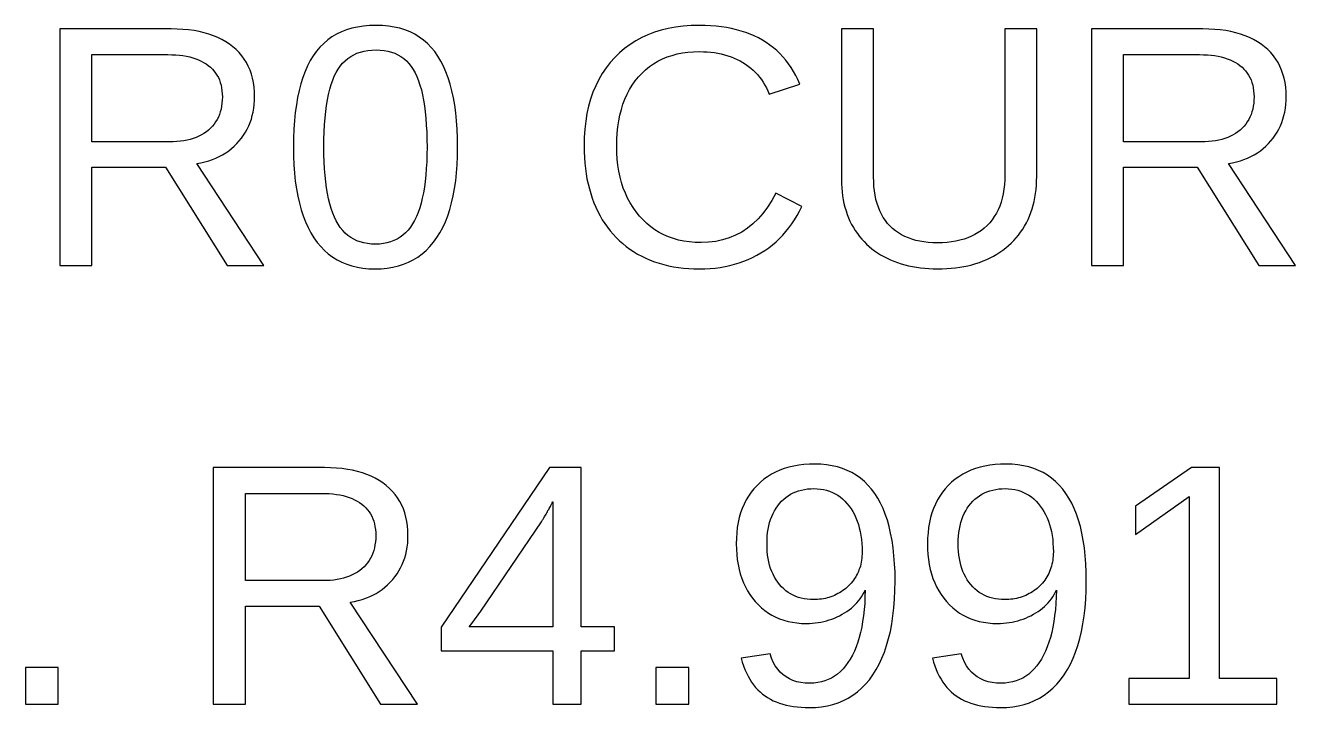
# Model space of a CAD drawing. Extents: x -27 to 133, y -77 to 15.
# Drawn here: x 109.91 to 118.38, y -36.06 to -31.52 of the extents above; entities that cross this region are included whole.
import ezdxf

# ---------------------------------------------------------------- set-up
doc = ezdxf.new("R2010")
doc.units = 0
doc.layers.get('0').update_dxf_attribs({"linetype": 'CONTINUOUS'})

msp = doc.modelspace()

# ---------------------------------------------------------------- linework, layer by layer
for points in [[(110.355, -32.4644), (110.846, -32.4644), (111.256, -33.1189), (111.502, -33.1189), (111.055, -32.4398), (111.082, -32.4344), (111.108, -32.428), (111.134, -32.4206), (111.158, -32.4121), (111.182, -32.4026), (111.204, -32.392), (111.226, -32.3804), (111.247, -32.3677), (111.267, -32.354), (111.286, -32.3392), (111.304, -32.3234), (111.321, -32.3066), (111.337, -32.2887), (111.352, -32.2699), (111.366, -32.2505), (111.379, -32.2305), (111.39, -32.2097), (111.401, -32.1883), (111.41, -32.1663), (111.418, -32.1435), (111.424, -32.1202), (111.43, -32.0961), (111.434, -32.0714), (111.437, -32.046), (111.439, -32.02), (111.439, -31.9933), (111.439, -31.9612), (111.436, -31.9301), (111.432, -31.9002), (111.426, -31.8713), (111.418, -31.8436), (111.409, -31.817), (111.397, -31.7914), (111.385, -31.767), (111.37, -31.7437), (111.354, -31.7215), (111.336, -31.7004), (111.316, -31.6804), (111.295, -31.6615), (111.272, -31.6439), (111.247, -31.6277), (111.221, -31.6129), (111.194, -31.5995), (111.165, -31.5875), (111.135, -31.5769), (111.103, -31.5678), (111.07, -31.56), (111.036, -31.5537), (111, -31.5487), (110.962, -31.5452), (110.924, -31.5431), (110.883, -31.5424), (110.141, -31.5424), (110.141, -33.1189), (110.355, -33.1189)], [(112.284, -33.1401), (112.323, -33.1364), (112.361, -33.1302), (112.398, -33.1216), (112.432, -33.1105), (112.466, -33.097), (112.497, -33.081), (112.527, -33.0625), (112.556, -33.0416), (112.583, -33.0182), (112.608, -32.9923), (112.632, -32.964), (112.654, -32.9332), (112.675, -32.9001), (112.694, -32.8647), (112.711, -32.8272), (112.727, -32.7874), (112.741, -32.7455), (112.753, -32.7013), (112.764, -32.6549), (112.773, -32.6063), (112.78, -32.5555), (112.786, -32.5024), (112.79, -32.4472), (112.793, -32.3898), (112.793, -32.3301), (112.793, -32.2695), (112.79, -32.2112), (112.786, -32.1552), (112.781, -32.1015), (112.774, -32.0502), (112.765, -32.0013), (112.755, -31.9546), (112.743, -31.9103), (112.73, -31.8683), (112.715, -31.8286), (112.698, -31.7913), (112.68, -31.7563), (112.661, -31.7237), (112.64, -31.6934), (112.617, -31.6655), (112.592, -31.6401), (112.565, -31.617), (112.537, -31.5964), (112.507, -31.5783), (112.476, -31.5625), (112.442, -31.5492), (112.407, -31.5383), (112.37, -31.5298), (112.332, -31.5237), (112.292, -31.5201), (112.25, -31.5189), (112.206, -31.5201), (112.165, -31.5237), (112.126, -31.5297), (112.088, -31.5381), (112.052, -31.5488), (112.018, -31.562), (111.986, -31.5776), (111.955, -31.5956), (111.927, -31.616), (111.9, -31.6387), (111.875, -31.6639), (111.852, -31.6915), (111.831, -31.7214), (111.811, -31.7538), (111.793, -31.7885), (111.776, -31.8257), (111.762, -31.8653), (111.748, -31.9073), (111.736, -31.9517), (111.726, -31.9986), (111.718, -32.0478), (111.711, -32.0994), (111.705, -32.1535), (111.701, -32.2099), (111.699, -32.2688), (111.698, -32.3301), (111.699, -32.3901), (111.701, -32.4478), (111.705, -32.5033), (111.711, -32.5565), (111.718, -32.6075), (111.727, -32.6562), (111.738, -32.7027), (111.75, -32.7469), (111.763, -32.7889), (111.779, -32.8286), (111.796, -32.8661), (111.814, -32.9013), (111.834, -32.9343), (111.856, -32.9649), (111.88, -32.9931), (111.905, -33.0188), (111.931, -33.0421), (111.96, -33.0629), (111.989, -33.0813), (112.021, -33.0972), (112.054, -33.1107), (112.088, -33.1217), (112.125, -33.1303), (112.162, -33.1364), (112.202, -33.1401), (112.243, -33.1413)], [(114.44, -33.1407), (114.475, -33.1388), (114.509, -33.1356), (114.543, -33.1312), (114.575, -33.1256), (114.608, -33.1187), (114.639, -33.1105), (114.67, -33.101), (114.7, -33.0904), (114.729, -33.0784), (114.758, -33.0652), (114.786, -33.0507), (114.814, -33.035), (114.84, -33.0181), (114.866, -33), (114.891, -32.9808), (114.915, -32.9604), (114.938, -32.9388), (114.96, -32.9162), (114.981, -32.8923), (115.001, -32.8673), (115.02, -32.8412), (115.038, -32.8139), (115.055, -32.7854), (115.072, -32.7558), (115.087, -32.7251), (114.913, -32.6378), (114.886, -32.6863), (114.858, -32.7309), (114.827, -32.7717), (114.795, -32.8085), (114.76, -32.8415), (114.724, -32.8706), (114.686, -32.8958), (114.645, -32.9171), (114.603, -32.9346), (114.559, -32.9482), (114.513, -32.9579), (114.465, -32.9637), (114.415, -32.9656), (114.376, -32.9646), (114.338, -32.9615), (114.301, -32.9563), (114.266, -32.949), (114.232, -32.9396), (114.199, -32.9281), (114.167, -32.9145), (114.137, -32.8989), (114.108, -32.8812), (114.08, -32.8614), (114.054, -32.8395), (114.029, -32.8155), (114.005, -32.7894), (113.982, -32.7616), (113.962, -32.7325), (113.943, -32.702), (113.926, -32.6702), (113.911, -32.6371), (113.897, -32.6026), (113.885, -32.5667), (113.876, -32.5295), (113.867, -32.491), (113.861, -32.4511), (113.857, -32.4099), (113.854, -32.3673), (113.853, -32.3234), (113.854, -32.279), (113.857, -32.2361), (113.861, -32.1947), (113.867, -32.1548), (113.875, -32.1163), (113.884, -32.0794), (113.895, -32.0439), (113.908, -32.0098), (113.923, -31.9773), (113.939, -31.9462), (113.957, -31.9166), (113.977, -31.8885), (113.999, -31.8618), (114.022, -31.8369), (114.046, -31.814), (114.072, -31.7931), (114.099, -31.7742), (114.128, -31.7572), (114.158, -31.7423), (114.189, -31.7293), (114.222, -31.7184), (114.256, -31.7094), (114.291, -31.7024), (114.328, -31.6974), (114.366, -31.6944), (114.406, -31.6934), (114.431, -31.6939), (114.456, -31.6952), (114.48, -31.6973), (114.504, -31.7003), (114.527, -31.7042), (114.55, -31.7089), (114.572, -31.7145), (114.594, -31.721), (114.615, -31.7283), (114.636, -31.7365), (114.656, -31.7455), (114.675, -31.7554), (114.694, -31.7662), (114.712, -31.7777), (114.73, -31.7901), (114.746, -31.8032), (114.762, -31.8171), (114.778, -31.8317), (114.792, -31.8471), (114.805, -31.8633), (114.818, -31.8803), (114.83, -31.898), (114.841, -31.9165), (114.852, -31.9357), (114.861, -31.9557), (114.87, -31.9765), (115.073, -31.9094), (115.06, -31.8802), (115.046, -31.8521), (115.031, -31.8251), (115.015, -31.7993), (114.998, -31.7746), (114.98, -31.751), (114.961, -31.7285), (114.941, -31.7072), (114.92, -31.687), (114.898, -31.6679), (114.874, -31.6499), (114.85, -31.6331), (114.824, -31.6174), (114.798, -31.6028), (114.77, -31.5894), (114.742, -31.5772), (114.713, -31.5661), (114.682, -31.5562), (114.651, -31.5474), (114.618, -31.5399), (114.585, -31.5335), (114.551, -31.5282), (114.515, -31.5241), (114.479, -31.5212), (114.442, -31.5195), (114.404, -31.5189), (114.349, -31.5202), (114.296, -31.5239), (114.246, -31.5303), (114.197, -31.5391), (114.15, -31.5505), (114.104, -31.5644), (114.061, -31.5809), (114.02, -31.5998), (113.98, -31.6213), (113.942, -31.6453), (113.906, -31.6719), (113.872, -31.701), (113.84, -31.7326), (113.81, -31.7664), (113.782, -31.8022), (113.757, -31.8399), (113.734, -31.8796), (113.713, -31.9212), (113.695, -31.9647), (113.679, -32.0101), (113.666, -32.0575), (113.655, -32.1068), (113.647, -32.158), (113.641, -32.2112), (113.637, -32.2663), (113.636, -32.3234), (113.637, -32.3617), (113.638, -32.3992), (113.641, -32.436), (113.645, -32.4719), (113.65, -32.507), (113.655, -32.5414), (113.663, -32.5749), (113.671, -32.6076), (113.68, -32.6395), (113.69, -32.6706), (113.701, -32.701), (113.714, -32.7305), (113.727, -32.7592), (113.742, -32.787), (113.757, -32.8138), (113.774, -32.8396), (113.791, -32.8644), (113.81, -32.8882), (113.829, -32.911), (113.849, -32.9328), (113.871, -32.9535), (113.893, -32.9733), (113.917, -32.9921), (113.941, -33.0098), (113.966, -33.0265), (113.992, -33.0423), (114.02, -33.0569), (114.047, -33.0704), (114.076, -33.0827), (114.106, -33.0938), (114.136, -33.1038), (114.167, -33.1126), (114.198, -33.1202), (114.231, -33.1267), (114.264, -33.1319), (114.298, -33.136), (114.333, -33.139), (114.368, -33.1407), (114.405, -33.1413)], [(116.023, -33.1409), (116.053, -33.1396), (116.083, -33.1374), (116.111, -33.1344), (116.14, -33.1305), (116.167, -33.1257), (116.194, -33.1201), (116.22, -33.1136), (116.246, -33.1062), (116.271, -33.0979), (116.295, -33.0888), (116.319, -33.0789), (116.342, -33.068), (116.365, -33.0564), (116.386, -33.0439), (116.407, -33.0307), (116.427, -33.0167), (116.446, -33.002), (116.465, -32.9864), (116.482, -32.9701), (116.499, -32.953), (116.515, -32.9352), (116.531, -32.9165), (116.545, -32.8971), (116.559, -32.8769), (116.572, -32.856), (116.584, -32.8343), (116.595, -32.812), (116.605, -32.7891), (116.614, -32.7656), (116.622, -32.7415), (116.629, -32.7167), (116.635, -32.6913), (116.641, -32.6653), (116.645, -32.6387), (116.648, -32.6114), (116.651, -32.5835), (116.652, -32.555), (116.653, -32.5259), (116.653, -31.5424), (116.44, -31.5424), (116.44, -32.5136), (116.439, -32.5472), (116.437, -32.5796), (116.434, -32.6107), (116.429, -32.6405), (116.423, -32.6691), (116.415, -32.6964), (116.406, -32.7224), (116.395, -32.7472), (116.384, -32.7707), (116.37, -32.7929), (116.356, -32.8139), (116.34, -32.8336), (116.322, -32.8521), (116.303, -32.8692), (116.284, -32.885), (116.263, -32.8994), (116.241, -32.9124), (116.217, -32.924), (116.193, -32.9343), (116.168, -32.9432), (116.141, -32.9507), (116.113, -32.9569), (116.085, -32.9617), (116.055, -32.9651), (116.024, -32.9672), (115.991, -32.9679), (115.96, -32.9672), (115.93, -32.9652), (115.901, -32.9619), (115.873, -32.9573), (115.847, -32.9513), (115.821, -32.944), (115.797, -32.9354), (115.774, -32.9255), (115.752, -32.9142), (115.731, -32.9017), (115.711, -32.8878), (115.692, -32.8725), (115.675, -32.856), (115.659, -32.8382), (115.644, -32.8191), (115.63, -32.7988), (115.618, -32.7773), (115.607, -32.7545), (115.597, -32.7305), (115.589, -32.7053), (115.581, -32.6789), (115.576, -32.6512), (115.571, -32.6223), (115.568, -32.5921), (115.566, -32.5608), (115.565, -32.5281), (115.565, -31.5424), (115.351, -31.5424), (115.351, -32.546), (115.352, -32.5743), (115.353, -32.602), (115.356, -32.629), (115.359, -32.6555), (115.363, -32.6813), (115.368, -32.7065), (115.374, -32.7312), (115.382, -32.7552), (115.39, -32.7786), (115.398, -32.8014), (115.408, -32.8235), (115.419, -32.8451), (115.431, -32.8661), (115.443, -32.8863), (115.457, -32.9059), (115.471, -32.9246), (115.486, -32.9426), (115.502, -32.9599), (115.518, -32.9764), (115.535, -32.9922), (115.553, -33.0072), (115.572, -33.0214), (115.592, -33.0349), (115.612, -33.0476), (115.633, -33.0596), (115.655, -33.0708), (115.677, -33.0812), (115.7, -33.0908), (115.724, -33.0996), (115.748, -33.1075), (115.773, -33.1146), (115.798, -33.1209), (115.824, -33.1263), (115.851, -33.1309), (115.878, -33.1346), (115.906, -33.1375), (115.934, -33.1396), (115.963, -33.1409), (115.993, -33.1413)], [(117.231, -32.4644), (117.723, -32.4644), (118.132, -33.1189), (118.378, -33.1189), (117.931, -32.4398), (117.958, -32.4344), (117.984, -32.428), (118.01, -32.4206), (118.034, -32.4121), (118.058, -32.4026), (118.08, -32.392), (118.102, -32.3804), (118.123, -32.3677), (118.143, -32.354), (118.162, -32.3392), (118.18, -32.3234), (118.197, -32.3066), (118.213, -32.2887), (118.228, -32.2699), (118.242, -32.2505), (118.255, -32.2305), (118.266, -32.2097), (118.277, -32.1883), (118.286, -32.1663), (118.294, -32.1435), (118.3, -32.1202), (118.306, -32.0961), (118.31, -32.0714), (118.313, -32.046), (118.315, -32.02), (118.316, -31.9933), (118.315, -31.9612), (118.312, -31.9301), (118.308, -31.9002), (118.302, -31.8713), (118.294, -31.8436), (118.285, -31.817), (118.274, -31.7914), (118.261, -31.767), (118.246, -31.7437), (118.23, -31.7215), (118.212, -31.7004), (118.192, -31.6804), (118.171, -31.6615), (118.148, -31.6439), (118.123, -31.6277), (118.097, -31.6129), (118.07, -31.5995), (118.041, -31.5875), (118.011, -31.5769), (117.979, -31.5678), (117.946, -31.56), (117.912, -31.5537), (117.876, -31.5487), (117.839, -31.5452), (117.8, -31.5431), (117.759, -31.5424), (117.018, -31.5424), (117.018, -33.1189), (117.231, -33.1189)], [(110.355, -31.7136), (110.862, -31.7136), (110.889, -31.714), (110.914, -31.7153), (110.939, -31.7174), (110.962, -31.7204), (110.985, -31.7242), (111.007, -31.7289), (111.027, -31.7345), (111.047, -31.7409), (111.066, -31.7482), (111.084, -31.7563), (111.1, -31.7652), (111.116, -31.7751), (111.131, -31.7857), (111.145, -31.7972), (111.158, -31.8095), (111.169, -31.8225), (111.18, -31.8364), (111.189, -31.8509), (111.198, -31.8663), (111.205, -31.8824), (111.211, -31.8994), (111.216, -31.917), (111.22, -31.9355), (111.222, -31.9547), (111.224, -31.9748), (111.225, -31.9955), (111.224, -32.017), (111.222, -32.0378), (111.22, -32.0578), (111.216, -32.077), (111.211, -32.0955), (111.205, -32.1132), (111.198, -32.1302), (111.19, -32.1465), (111.18, -32.162), (111.17, -32.1768), (111.158, -32.1908), (111.146, -32.204), (111.132, -32.2165), (111.118, -32.2282), (111.102, -32.2389), (111.086, -32.2487), (111.068, -32.2576), (111.05, -32.2655), (111.031, -32.2725), (111.011, -32.2786), (110.99, -32.2837), (110.968, -32.2879), (110.945, -32.2912), (110.921, -32.2935), (110.897, -32.2949), (110.871, -32.2954), (110.355, -32.2954)], [(112.218, -32.9759), (112.192, -32.9731), (112.168, -32.9685), (112.144, -32.9621), (112.122, -32.9538), (112.1, -32.9437), (112.08, -32.9317), (112.061, -32.9179), (112.044, -32.9023), (112.027, -32.8848), (112.011, -32.8655), (111.997, -32.8443), (111.984, -32.8213), (111.972, -32.7963), (111.961, -32.7692), (111.95, -32.7399), (111.941, -32.7085), (111.933, -32.675), (111.925, -32.6394), (111.919, -32.6016), (111.914, -32.5617), (111.909, -32.5196), (111.906, -32.4754), (111.904, -32.4291), (111.902, -32.3807), (111.902, -32.3301), (111.902, -32.2781), (111.904, -32.2283), (111.906, -32.1809), (111.909, -32.1358), (111.914, -32.0929), (111.919, -32.0524), (111.925, -32.0142), (111.932, -31.9783), (111.941, -31.9447), (111.95, -31.9134), (111.96, -31.8844), (111.971, -31.8577), (111.983, -31.8333), (111.996, -31.811), (112.01, -31.7904), (112.026, -31.7716), (112.043, -31.7547), (112.061, -31.7395), (112.08, -31.7261), (112.1, -31.7144), (112.122, -31.7046), (112.145, -31.6966), (112.169, -31.6903), (112.195, -31.6858), (112.222, -31.6832), (112.25, -31.6823), (112.277, -31.6832), (112.303, -31.6859), (112.328, -31.6904), (112.351, -31.6968), (112.374, -31.7049), (112.395, -31.7149), (112.415, -31.7267), (112.434, -31.7403), (112.452, -31.7557), (112.468, -31.773), (112.483, -31.792), (112.497, -31.8129), (112.51, -31.8355), (112.521, -31.8602), (112.532, -31.8872), (112.542, -31.9163), (112.551, -31.9477), (112.559, -31.9813), (112.566, -32.0171), (112.572, -32.0551), (112.577, -32.0954), (112.581, -32.1379), (112.584, -32.1826), (112.587, -32.2295), (112.588, -32.2787), (112.589, -32.3301), (112.588, -32.3797), (112.587, -32.4273), (112.584, -32.4729), (112.581, -32.5164), (112.576, -32.558), (112.571, -32.5975), (112.565, -32.6351), (112.557, -32.6706), (112.549, -32.7041), (112.54, -32.7356), (112.529, -32.765), (112.518, -32.7925), (112.506, -32.818), (112.493, -32.8415), (112.478, -32.8631), (112.463, -32.8828), (112.446, -32.9007), (112.428, -32.9167), (112.409, -32.9308), (112.389, -32.943), (112.368, -32.9533), (112.346, -32.9618), (112.322, -32.9684), (112.298, -32.9731), (112.272, -32.9759), (112.245, -32.9768)], [(117.231, -31.7136), (117.738, -31.7136), (117.765, -31.714), (117.79, -31.7153), (117.815, -31.7174), (117.838, -31.7204), (117.861, -31.7242), (117.883, -31.7289), (117.904, -31.7345), (117.923, -31.7409), (117.942, -31.7482), (117.96, -31.7563), (117.977, -31.7652), (117.992, -31.7751), (118.007, -31.7857), (118.021, -31.7972), (118.034, -31.8095), (118.045, -31.8225), (118.056, -31.8364), (118.065, -31.8509), (118.074, -31.8663), (118.081, -31.8824), (118.087, -31.8994), (118.092, -31.917), (118.096, -31.9355), (118.098, -31.9547), (118.1, -31.9748), (118.101, -31.9955), (118.1, -32.017), (118.099, -32.0378), (118.096, -32.0578), (118.092, -32.077), (118.087, -32.0955), (118.081, -32.1132), (118.074, -32.1302), (118.066, -32.1465), (118.056, -32.162), (118.046, -32.1768), (118.035, -32.1908), (118.022, -32.204), (118.008, -32.2165), (117.994, -32.2282), (117.978, -32.2389), (117.962, -32.2487), (117.944, -32.2576), (117.926, -32.2655), (117.907, -32.2725), (117.887, -32.2786), (117.866, -32.2837), (117.844, -32.2879), (117.821, -32.2912), (117.797, -32.2935), (117.773, -32.2949), (117.747, -32.2954), (117.231, -32.2954)], [(115.179, -36.0635), (115.219, -36.0596), (115.258, -36.0532), (115.294, -36.0441), (115.33, -36.0325), (115.364, -36.0183), (115.396, -36.0015), (115.427, -35.9822), (115.457, -35.9602), (115.485, -35.9357), (115.511, -35.9086), (115.537, -35.8789), (115.56, -35.8466), (115.582, -35.8119), (115.602, -35.775), (115.621, -35.7359), (115.637, -35.6945), (115.652, -35.651), (115.665, -35.6052), (115.677, -35.5571), (115.686, -35.5069), (115.694, -35.4544), (115.7, -35.3997), (115.705, -35.3428), (115.707, -35.2836), (115.708, -35.2223), (115.708, -35.1633), (115.705, -35.1067), (115.701, -35.0525), (115.696, -35.0005), (115.688, -34.9508), (115.679, -34.9035), (115.669, -34.8585), (115.657, -34.8158), (115.643, -34.7754), (115.628, -34.7374), (115.611, -34.7016), (115.593, -34.6682), (115.573, -34.6371), (115.551, -34.6083), (115.528, -34.5818), (115.504, -34.5576), (115.478, -34.5357), (115.45, -34.5161), (115.421, -34.4988), (115.39, -34.4839), (115.358, -34.4712), (115.324, -34.4608), (115.289, -34.4527), (115.252, -34.447), (115.214, -34.4435), (115.175, -34.4424), (115.137, -34.4432), (115.101, -34.4457), (115.066, -34.4499), (115.033, -34.4558), (115, -34.4633), (114.969, -34.4725), (114.94, -34.4834), (114.911, -34.496), (114.884, -34.5102), (114.858, -34.5261), (114.834, -34.5437), (114.811, -34.563), (114.789, -34.5839), (114.768, -34.6063), (114.749, -34.63), (114.732, -34.6549), (114.716, -34.681), (114.702, -34.7084), (114.69, -34.7371), (114.679, -34.767), (114.67, -34.7982), (114.663, -34.8306), (114.657, -34.8642), (114.653, -34.8992), (114.651, -34.9353), (114.65, -34.9727), (114.651, -35.0092), (114.653, -35.0445), (114.657, -35.0787), (114.662, -35.1118), (114.669, -35.1437), (114.677, -35.1745), (114.687, -35.2042), (114.698, -35.2328), (114.711, -35.2603), (114.725, -35.2866), (114.741, -35.3118), (114.759, -35.3358), (114.777, -35.3588), (114.798, -35.3803), (114.819, -35.4001), (114.841, -35.4182), (114.864, -35.4345), (114.888, -35.4491), (114.913, -35.462), (114.939, -35.4732), (114.967, -35.4827), (114.995, -35.4904), (115.024, -35.4965), (115.054, -35.5008), (115.085, -35.5034), (115.118, -35.5042), (115.137, -35.5039), (115.157, -35.5028), (115.176, -35.501), (115.195, -35.4984), (115.214, -35.4952), (115.233, -35.4912), (115.251, -35.4865), (115.269, -35.4811), (115.287, -35.475), (115.305, -35.4681), (115.322, -35.4606), (115.339, -35.4523), (115.356, -35.4433), (115.372, -35.4336), (115.388, -35.4235), (115.403, -35.413), (115.417, -35.402), (115.43, -35.3905), (115.442, -35.3785), (115.454, -35.3661), (115.465, -35.3531), (115.476, -35.3398), (115.485, -35.3259), (115.494, -35.3116), (115.502, -35.2968), (115.509, -35.2816), (115.508, -35.3267), (115.506, -35.3702), (115.502, -35.4121), (115.498, -35.4524), (115.492, -35.491), (115.486, -35.528), (115.478, -35.5634), (115.469, -35.5971), (115.46, -35.6292), (115.449, -35.6597), (115.437, -35.6886), (115.424, -35.7158), (115.41, -35.7414), (115.394, -35.7653), (115.378, -35.7872), (115.362, -35.8072), (115.344, -35.8253), (115.325, -35.8415), (115.305, -35.8558), (115.284, -35.8682), (115.263, -35.8787), (115.24, -35.8873), (115.217, -35.894), (115.193, -35.8987), (115.167, -35.9016), (115.141, -35.9025), (115.11, -35.9014), (115.081, -35.8979), (115.054, -35.8921), (115.028, -35.8839), (115.004, -35.8734), (114.982, -35.8606), (114.961, -35.8454), (114.943, -35.828), (114.926, -35.8082), (114.91, -35.786), (114.897, -35.7616), (114.885, -35.7347), (114.875, -35.7056), (114.682, -35.7358), (114.69, -35.7619), (114.699, -35.7869), (114.708, -35.8108), (114.718, -35.8335), (114.729, -35.8551), (114.74, -35.8755), (114.752, -35.8949), (114.765, -35.9131), (114.779, -35.9301), (114.794, -35.946), (114.809, -35.9608), (114.825, -35.9745), (114.842, -35.987), (114.859, -35.9985), (114.878, -36.0091), (114.897, -36.0188), (114.917, -36.0275), (114.938, -36.0353), (114.96, -36.0422), (114.983, -36.0482), (115.007, -36.0533), (115.031, -36.0574), (115.056, -36.0606), (115.083, -36.0629), (115.11, -36.0643), (115.138, -36.0648)], [(116.454, -36.0635), (116.494, -36.0596), (116.532, -36.0532), (116.569, -36.0441), (116.604, -36.0325), (116.638, -36.0183), (116.671, -36.0015), (116.702, -35.9822), (116.731, -35.9602), (116.759, -35.9357), (116.786, -35.9086), (116.811, -35.8789), (116.835, -35.8466), (116.857, -35.8119), (116.877, -35.775), (116.895, -35.7359), (116.912, -35.6945), (116.927, -35.651), (116.94, -35.6052), (116.951, -35.5571), (116.961, -35.5069), (116.969, -35.4544), (116.975, -35.3997), (116.979, -35.3428), (116.982, -35.2836), (116.983, -35.2223), (116.982, -35.1633), (116.98, -35.1067), (116.976, -35.0525), (116.97, -35.0005), (116.963, -34.9508), (116.954, -34.9035), (116.944, -34.8585), (116.932, -34.8158), (116.918, -34.7754), (116.903, -34.7374), (116.886, -34.7016), (116.867, -34.6682), (116.847, -34.6371), (116.826, -34.6083), (116.803, -34.5818), (116.778, -34.5576), (116.752, -34.5357), (116.724, -34.5161), (116.695, -34.4988), (116.665, -34.4839), (116.633, -34.4712), (116.599, -34.4608), (116.564, -34.4527), (116.527, -34.447), (116.489, -34.4435), (116.449, -34.4424), (116.412, -34.4432), (116.376, -34.4457), (116.341, -34.4499), (116.307, -34.4558), (116.275, -34.4633), (116.244, -34.4725), (116.214, -34.4834), (116.186, -34.496), (116.159, -34.5102), (116.133, -34.5261), (116.108, -34.5437), (116.085, -34.563), (116.063, -34.5839), (116.043, -34.6063), (116.024, -34.63), (116.006, -34.6549), (115.991, -34.681), (115.977, -34.7084), (115.965, -34.7371), (115.954, -34.767), (115.945, -34.7982), (115.937, -34.8306), (115.932, -34.8642), (115.928, -34.8992), (115.925, -34.9353), (115.924, -34.9727), (115.925, -35.0092), (115.927, -35.0445), (115.931, -35.0787), (115.936, -35.1118), (115.943, -35.1437), (115.952, -35.1745), (115.961, -35.2042), (115.973, -35.2328), (115.985, -35.2603), (116, -35.2866), (116.016, -35.3118), (116.033, -35.3358), (116.052, -35.3588), (116.072, -35.3803), (116.093, -35.4001), (116.115, -35.4182), (116.138, -35.4345), (116.163, -35.4491), (116.188, -35.462), (116.214, -35.4732), (116.241, -35.4827), (116.269, -35.4904), (116.298, -35.4965), (116.329, -35.5008), (116.36, -35.5034), (116.392, -35.5042), (116.412, -35.5039), (116.431, -35.5028), (116.451, -35.501), (116.47, -35.4984), (116.489, -35.4952), (116.507, -35.4912), (116.526, -35.4865), (116.544, -35.4811), (116.562, -35.475), (116.579, -35.4681), (116.596, -35.4606), (116.614, -35.4523), (116.63, -35.4433), (116.647, -35.4336), (116.662, -35.4235), (116.677, -35.413), (116.691, -35.402), (116.704, -35.3905), (116.717, -35.3785), (116.729, -35.3661), (116.74, -35.3531), (116.75, -35.3398), (116.76, -35.3259), (116.768, -35.3116), (116.776, -35.2968), (116.784, -35.2816), (116.782, -35.3267), (116.78, -35.3702), (116.777, -35.4121), (116.772, -35.4524), (116.767, -35.491), (116.76, -35.528), (116.753, -35.5634), (116.744, -35.5971), (116.734, -35.6292), (116.723, -35.6597), (116.711, -35.6886), (116.698, -35.7158), (116.684, -35.7414), (116.669, -35.7653), (116.653, -35.7872), (116.636, -35.8072), (116.618, -35.8253), (116.599, -35.8415), (116.58, -35.8558), (116.559, -35.8682), (116.537, -35.8787), (116.515, -35.8873), (116.491, -35.894), (116.467, -35.8987), (116.442, -35.9016), (116.416, -35.9025), (116.385, -35.9014), (116.356, -35.8979), (116.328, -35.8921), (116.303, -35.8839), (116.279, -35.8734), (116.256, -35.8606), (116.236, -35.8454), (116.217, -35.828), (116.2, -35.8082), (116.185, -35.786), (116.171, -35.7616), (116.159, -35.7347), (116.149, -35.7056), (115.957, -35.7358), (115.965, -35.7619), (115.973, -35.7869), (115.982, -35.8108), (115.992, -35.8335), (116.003, -35.8551), (116.015, -35.8755), (116.027, -35.8949), (116.04, -35.9131), (116.054, -35.9301), (116.068, -35.946), (116.083, -35.9608), (116.099, -35.9745), (116.116, -35.987), (116.134, -35.9985), (116.152, -36.0091), (116.172, -36.0188), (116.192, -36.0275), (116.213, -36.0353), (116.235, -36.0422), (116.257, -36.0482), (116.281, -36.0533), (116.306, -36.0574), (116.331, -36.0606), (116.357, -36.0629), (116.384, -36.0643), (116.412, -36.0648)], [(111.378, -35.3879), (111.869, -35.3879), (112.279, -36.0424), (112.525, -36.0424), (112.077, -35.3632), (112.105, -35.3579), (112.131, -35.3515), (112.156, -35.3441), (112.181, -35.3356), (112.204, -35.3261), (112.227, -35.3155), (112.249, -35.3039), (112.27, -35.2912), (112.289, -35.2775), (112.308, -35.2627), (112.326, -35.2469), (112.344, -35.2301), (112.36, -35.2122), (112.375, -35.1934), (112.389, -35.174), (112.402, -35.1539), (112.413, -35.1332), (112.423, -35.1118), (112.432, -35.0898), (112.44, -35.067), (112.447, -35.0437), (112.452, -35.0196), (112.457, -34.9949), (112.46, -34.9695), (112.462, -34.9435), (112.462, -34.9168), (112.461, -34.8846), (112.459, -34.8536), (112.454, -34.8237), (112.448, -34.7948), (112.441, -34.7671), (112.431, -34.7405), (112.42, -34.7149), (112.407, -34.6905), (112.393, -34.6672), (112.376, -34.645), (112.358, -34.6239), (112.339, -34.6039), (112.317, -34.585), (112.294, -34.5674), (112.27, -34.5512), (112.244, -34.5364), (112.217, -34.523), (112.188, -34.511), (112.158, -34.5004), (112.126, -34.4913), (112.093, -34.4835), (112.058, -34.4772), (112.023, -34.4722), (111.985, -34.4687), (111.946, -34.4666), (111.906, -34.4659), (111.164, -34.4659), (111.164, -36.0424), (111.378, -36.0424)], [(113.617, -35.6855), (113.839, -35.6855), (113.839, -35.5266), (113.617, -35.5266), (113.617, -34.4659), (113.405, -34.4659), (112.684, -35.5288), (112.684, -35.6855), (113.427, -35.6855), (113.427, -36.0424), (113.617, -36.0424)], [(118.254, -35.8712), (117.87, -35.8712), (117.87, -34.4659), (117.684, -34.4659), (117.312, -34.7221), (117.312, -34.9123), (117.668, -34.6583), (117.668, -35.8712), (117.266, -35.8712), (117.266, -36.0424), (118.254, -36.0424)], [(115.144, -35.3447), (115.123, -35.343), (115.103, -35.34), (115.083, -35.3359), (115.064, -35.3305), (115.046, -35.324), (115.029, -35.3163), (115.012, -35.3074), (114.996, -35.2973), (114.98, -35.2861), (114.966, -35.2736), (114.952, -35.26), (114.939, -35.2452), (114.926, -35.2294), (114.915, -35.2127), (114.904, -35.1951), (114.895, -35.1767), (114.886, -35.1575), (114.879, -35.1374), (114.872, -35.1164), (114.867, -35.0946), (114.863, -35.0719), (114.859, -35.0484), (114.857, -35.024), (114.855, -34.9988), (114.855, -34.9727), (114.855, -34.9472), (114.857, -34.9224), (114.859, -34.8985), (114.863, -34.8754), (114.867, -34.8531), (114.872, -34.8317), (114.879, -34.8111), (114.886, -34.7913), (114.895, -34.7723), (114.904, -34.7542), (114.915, -34.7369), (114.926, -34.7204), (114.939, -34.7048), (114.952, -34.6901), (114.966, -34.6766), (114.981, -34.6643), (114.996, -34.6532), (115.012, -34.6432), (115.029, -34.6345), (115.047, -34.6268), (115.065, -34.6204), (115.084, -34.6151), (115.104, -34.611), (115.125, -34.6081), (115.146, -34.6063), (115.168, -34.6057), (115.19, -34.6064), (115.212, -34.6085), (115.232, -34.6119), (115.252, -34.6167), (115.272, -34.6229), (115.291, -34.6304), (115.309, -34.6393), (115.326, -34.6496), (115.342, -34.6613), (115.358, -34.6743), (115.373, -34.6887), (115.388, -34.7044), (115.402, -34.7216), (115.415, -34.7398), (115.427, -34.7589), (115.437, -34.779), (115.447, -34.7999), (115.456, -34.8216), (115.464, -34.8443), (115.47, -34.8678), (115.476, -34.8923), (115.481, -34.9176), (115.484, -34.9437), (115.487, -34.9708), (115.489, -34.9987), (115.489, -35.0276), (115.489, -35.0417), (115.488, -35.0557), (115.487, -35.0694), (115.485, -35.0828), (115.483, -35.096), (115.48, -35.109), (115.477, -35.1217), (115.473, -35.1342), (115.468, -35.1465), (115.464, -35.1585), (115.458, -35.1703), (115.452, -35.1819), (115.446, -35.1932), (115.439, -35.2042), (115.432, -35.2148), (115.424, -35.225), (115.416, -35.2348), (115.408, -35.2442), (115.399, -35.2533), (115.39, -35.2619), (115.381, -35.2702), (115.371, -35.2781), (115.361, -35.2855), (115.35, -35.2926), (115.339, -35.2993), (115.328, -35.3056), (115.316, -35.3115), (115.305, -35.3169), (115.293, -35.3218), (115.281, -35.3263), (115.268, -35.3303), (115.256, -35.3338), (115.244, -35.3369), (115.231, -35.3395), (115.218, -35.3416), (115.205, -35.3432), (115.192, -35.3444), (115.179, -35.3451), (115.166, -35.3453)], [(116.418, -35.3447), (116.398, -35.343), (116.377, -35.34), (116.358, -35.3359), (116.339, -35.3305), (116.321, -35.324), (116.303, -35.3163), (116.286, -35.3074), (116.27, -35.2973), (116.255, -35.2861), (116.24, -35.2736), (116.226, -35.26), (116.213, -35.2452), (116.201, -35.2294), (116.189, -35.2127), (116.179, -35.1951), (116.169, -35.1767), (116.161, -35.1575), (116.153, -35.1374), (116.147, -35.1164), (116.142, -35.0946), (116.137, -35.0719), (116.134, -35.0484), (116.131, -35.024), (116.13, -34.9988), (116.129, -34.9727), (116.13, -34.9472), (116.131, -34.9224), (116.134, -34.8985), (116.137, -34.8754), (116.142, -34.8531), (116.147, -34.8317), (116.153, -34.8111), (116.161, -34.7913), (116.169, -34.7723), (116.179, -34.7542), (116.189, -34.7369), (116.201, -34.7204), (116.213, -34.7048), (116.226, -34.6901), (116.24, -34.6766), (116.255, -34.6643), (116.271, -34.6532), (116.287, -34.6432), (116.304, -34.6345), (116.321, -34.6268), (116.34, -34.6204), (116.359, -34.6151), (116.379, -34.611), (116.399, -34.6081), (116.42, -34.6063), (116.442, -34.6057), (116.465, -34.6064), (116.486, -34.6085), (116.507, -34.6119), (116.527, -34.6167), (116.546, -34.6229), (116.565, -34.6304), (116.583, -34.6393), (116.6, -34.6496), (116.617, -34.6613), (116.633, -34.6743), (116.648, -34.6887), (116.662, -34.7044), (116.676, -34.7216), (116.689, -34.7398), (116.701, -34.7589), (116.712, -34.779), (116.722, -34.7999), (116.73, -34.8216), (116.738, -34.8443), (116.745, -34.8678), (116.751, -34.8923), (116.755, -34.9176), (116.759, -34.9437), (116.761, -34.9708), (116.763, -34.9987), (116.764, -35.0276), (116.763, -35.0417), (116.763, -35.0557), (116.761, -35.0694), (116.759, -35.0828), (116.757, -35.096), (116.754, -35.109), (116.751, -35.1217), (116.747, -35.1342), (116.743, -35.1465), (116.738, -35.1585), (116.733, -35.1703), (116.727, -35.1819), (116.72, -35.1932), (116.714, -35.2042), (116.706, -35.2148), (116.699, -35.225), (116.691, -35.2348), (116.683, -35.2442), (116.674, -35.2533), (116.665, -35.2619), (116.655, -35.2702), (116.646, -35.2781), (116.635, -35.2855), (116.625, -35.2926), (116.614, -35.2993), (116.602, -35.3056), (116.591, -35.3115), (116.579, -35.3169), (116.567, -35.3218), (116.555, -35.3263), (116.543, -35.3303), (116.531, -35.3338), (116.518, -35.3369), (116.505, -35.3395), (116.493, -35.3416), (116.48, -35.3432), (116.467, -35.3444), (116.454, -35.3451), (116.44, -35.3453)], [(111.378, -34.6371), (111.885, -34.6371), (111.911, -34.6375), (111.937, -34.6388), (111.962, -34.6409), (111.985, -34.6439), (112.008, -34.6477), (112.029, -34.6524), (112.05, -34.658), (112.07, -34.6644), (112.089, -34.6717), (112.106, -34.6798), (112.123, -34.6887), (112.139, -34.6986), (112.154, -34.7092), (112.168, -34.7207), (112.18, -34.733), (112.192, -34.746), (112.203, -34.7598), (112.212, -34.7744), (112.22, -34.7898), (112.227, -34.8059), (112.234, -34.8228), (112.238, -34.8405), (112.242, -34.859), (112.245, -34.8782), (112.247, -34.8982), (112.247, -34.919), (112.247, -34.9405), (112.245, -34.9613), (112.242, -34.9812), (112.239, -35.0005), (112.234, -35.019), (112.228, -35.0367), (112.221, -35.0537), (112.212, -35.07), (112.203, -35.0855), (112.193, -35.1002), (112.181, -35.1142), (112.169, -35.1275), (112.155, -35.14), (112.14, -35.1517), (112.125, -35.1624), (112.108, -35.1722), (112.091, -35.1811), (112.073, -35.189), (112.053, -35.196), (112.033, -35.2021), (112.012, -35.2072), (111.99, -35.2114), (111.968, -35.2147), (111.944, -35.217), (111.919, -35.2184), (111.894, -35.2189), (111.378, -35.2189)], [(112.887, -35.5042), (112.948, -35.4214), (113.352, -34.8262), (113.354, -34.8227), (113.357, -34.8189), (113.359, -34.8147), (113.362, -34.8101), (113.365, -34.8052), (113.368, -34.7999), (113.372, -34.7942), (113.375, -34.7881), (113.379, -34.7817), (113.383, -34.7749), (113.387, -34.7678), (113.391, -34.7602), (113.395, -34.7523), (113.4, -34.7445), (113.404, -34.7372), (113.407, -34.7305), (113.411, -34.7243), (113.414, -34.7186), (113.417, -34.7135), (113.419, -34.709), (113.421, -34.705), (113.423, -34.7015), (113.424, -34.6986), (113.425, -34.6962), (113.426, -34.6943), (113.427, -34.693), (113.427, -35.5266), (112.87, -35.5266)], [(110.13, -35.7974), (109.912, -35.7974), (109.912, -36.0424), (110.13, -36.0424)], [(114.333, -35.7974), (114.115, -35.7974), (114.115, -36.0424), (114.333, -36.0424)]]:
    msp.add_lwpolyline(points, close=True)

doc.saveas('drawing.dxf')
